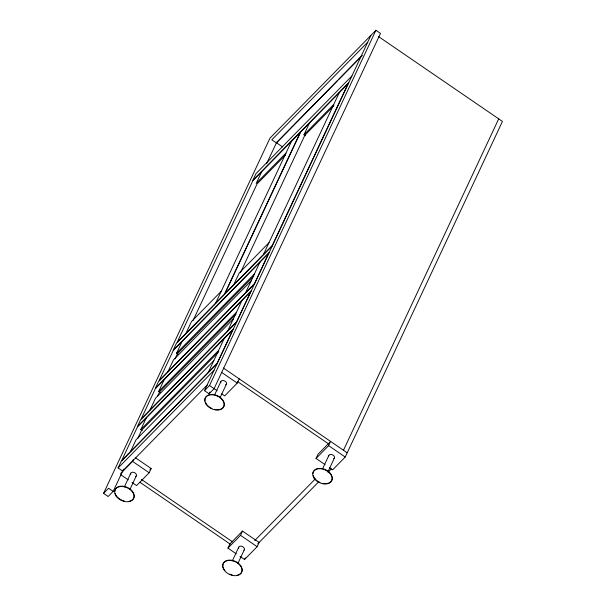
<?xml version="1.0" encoding="UTF-8"?>
<svg xmlns="http://www.w3.org/2000/svg" width="606" height="606" viewBox="0 0 606 606"><rect width="100%" height="100%" fill="white"/><g stroke="black" fill="none" stroke-linecap="round" stroke-linejoin="round"><path stroke-width="0.91" d="M123.586 469.127L113.163 491.383L108.133 496.511L103.558 493.382L269.965 138.153L375.925 30.3L380.492 33.428L214.092 388.658L209.055 393.779L204.487 390.65L370.887 35.421M207.32 384.924L122.67 471.082L118.102 467.961L121.276 461.189L217.168 363.585M130.495 451.629L136.039 439.789L213.812 360.631M142.319 430.684L140.797 429.639L146.341 417.799M149.985 410.02L155.53 398.18L233.302 319.014M160.226 392.453L158.704 391.408L164.249 379.568M167.892 371.789L173.437 359.949L251.21 280.79M178.134 354.222L176.611 353.184L182.156 341.337M185.928 333.429L191.473 321.589L221.235 291.297M261.754 171.551L256.209 183.391L285.971 153.098M137.66 438.668L141.622 430.207L218.736 351.722M157.552 396.21L159.529 391.976L235.984 314.158M175.066 358.828L177.437 353.752L253.891 275.935M193.102 320.453L257.042 183.959L285.479 155.015M266.602 163.688L276.76 142.145M120.624 473.521L132.547 461.386L133.343 459.696M124.336 486.959L130.737 473.301M215.691 303.136L291.516 141.259M129.972 489.368L136.373 475.702M233.681 284.82L239.234 272.98L268.996 242.688M305.492 135.82L303.97 134.782L309.514 122.942M240.461 272.692L304.803 135.35L333.898 105.732M132.047 482.467L136.577 485.573L149.159 472.763L151.144 468.529L135.282 457.674M208.267 372.47L224.114 338.64M227.758 330.861L242.021 300.409M245.665 292.63L259.929 262.178M263.443 254.528L339.277 92.642M204.487 390.65L209.525 385.53L375.925 30.3M209.055 393.779L209.858 392.067M214.842 394.392L220.842 381.583M220.076 397.657L226.477 383.992M221.644 393.839L224.667 395.907L237.249 383.098L239.234 378.871M236.249 553.816L227.939 548.127L229.924 543.9L242.506 531.091L259.118 542.461L257.141 546.688L244.551 559.497L240.021 556.399M227.939 548.127L240.529 535.318L242.506 531.091M232.318 560.891L238.719 547.233M237.953 563.3L244.354 549.634M244.551 559.497L245.347 557.808M316.037 458.462L318.014 454.235L330.596 441.426L328.619 445.652L316.037 458.462L325.096 464.666M322.824 468.324L328.823 455.515M328.058 471.589L334.451 457.924M343.473 450.243L498.7 118.867M329.626 467.771L332.649 469.839L345.231 457.03L502.442 121.42L378.629 36.648M367.721 42.193L271.829 139.797L276.397 142.925L362.365 55.411M337.428 80.621L276.427 142.713L282.661 146.985M338.754 79.272L360.638 57.002M351.874 76.023L255.982 173.627L252.808 180.391L348.7 82.787M303.97 134.782L333.732 104.49M272.268 245.816L176.376 343.42L173.21 350.185L269.102 252.581M176.611 353.184L254.384 274.018M254.361 284.04L158.469 381.644L155.303 388.416L251.195 290.812M158.704 391.408L236.469 312.249M236.454 322.271L140.562 419.875L137.388 426.639L233.287 329.035M140.797 429.639L218.561 350.48M118.102 467.961L213.994 370.349M103.558 493.382L108.595 488.254L113.163 491.383M149.818 469.877L151.144 468.529M254.717 540.575L315.347 478.869M257.792 543.809L318.733 481.785M328.005 472.347L331.315 468.976M225.727 384.81L226.19 384.462A3.068 2.091 25.1 0 0 225.424 381.447A3.068 2.091 25.1 0 0 221.591 380.773L221.129 381.121A3.068 2.091 25.1 0 0 220.849 382.727M135.623 476.521L136.085 476.172A3.068 2.091 25.1 0 0 135.32 473.157A3.068 2.091 25.1 0 0 131.487 472.483L131.025 472.832A3.068 2.091 25.1 0 0 130.744 474.437M333.701 458.742L334.126 458.424A3.068 2.091 25.1 0 0 333.406 455.379A3.068 2.091 25.1 0 0 329.573 454.705L329.111 455.053A3.068 2.091 25.1 0 0 328.725 456.068M244.021 550.134L244.059 550.104A3.068 2.091 25.1 0 0 243.301 547.089A3.068 2.091 25.1 0 0 239.468 546.415L239.006 546.763A3.068 2.091 25.1 0 0 238.719 548.369M223.372 368.009L347.208 452.803M237.507 381.545L328.732 444.001M221.395 372.243L237.249 383.098M328.619 445.652L345.231 457.03M209.525 385.53L217.115 390.734M132.547 461.386L149.159 472.763M240.529 535.318L257.141 546.688M141.365 479.407L232.59 541.862M139.88 482.247L230.325 544.173M120.715 474.71L128.267 479.884M312.893 473.657A10.219 6.969 25.1 0 1 321.68 468.514A10.219 6.969 25.1 0 1 332.096 476.642A10.219 6.969 25.1 0 1 325.725 483.664M324.914 483.664A10.219 6.969 25.1 0 1 322.392 483.3M319.885 482.437A10.219 6.969 25.1 0 1 318.309 481.618M317.567 481.141A10.219 6.969 25.1 0 1 313.166 475.619M224.924 570.602A10.219 6.969 25.1 0 1 226.19 560.717A10.219 6.969 25.1 0 1 239.703 564.451A10.219 6.969 25.1 0 1 239.219 574.549M238.582 574.821A10.219 6.969 25.1 0 1 237.173 575.215M232.287 575.011A10.219 6.969 25.1 0 1 229.78 574.147M114.807 491.436A10.219 6.969 25.1 0 1 128.427 487.974A10.219 6.969 25.1 0 1 131.237 500.617M130.601 500.897A10.219 6.969 25.1 0 1 129.192 501.283M124.313 501.079A10.219 6.969 25.1 0 1 115.087 493.398M222.455 408.194A10.219 6.969 25.1 0 1 217.743 409.739M216.933 409.732A10.219 6.969 25.1 0 1 214.418 409.368M211.911 408.505A10.219 6.969 25.1 0 1 205.426 402.354M205.025 401.028A10.219 6.969 25.1 0 1 216.509 395.324A10.219 6.969 25.1 0 1 222.925 407.77M137.532 426.768L121.685 460.598L217.069 363.502L232.924 329.672L137.532 426.768M155.439 388.537L141.175 418.981L236.567 321.892L250.831 291.441L155.439 388.537M173.346 350.306L159.083 380.757L254.475 283.661L268.738 253.217L173.346 350.306M252.952 180.512L177.119 342.398L224.5 294.175L300.326 132.29L252.952 180.512M300.705 131.903L224.871 293.789L272.253 245.559L348.086 83.681L300.705 131.903M313.931 477.937A10.219 6.969 25.1 0 0 330.755 482.028A10.219 6.969 25.1 0 0 322.65 469.059A10.219 6.969 25.1 0 0 313.931 477.937M223.834 569.648A10.219 6.969 25.1 0 0 240.65 573.746A10.219 6.969 25.1 0 0 232.552 560.777A10.219 6.969 25.1 0 0 223.834 569.648M115.852 495.716A10.219 6.969 25.1 0 0 132.669 499.814A10.219 6.969 25.1 0 0 124.571 486.845A10.219 6.969 25.1 0 0 115.852 495.716M205.957 404.005A10.219 6.969 25.1 0 0 222.773 408.103A10.219 6.969 25.1 0 0 214.675 395.135A10.219 6.969 25.1 0 0 205.957 404.005"/></g></svg>
